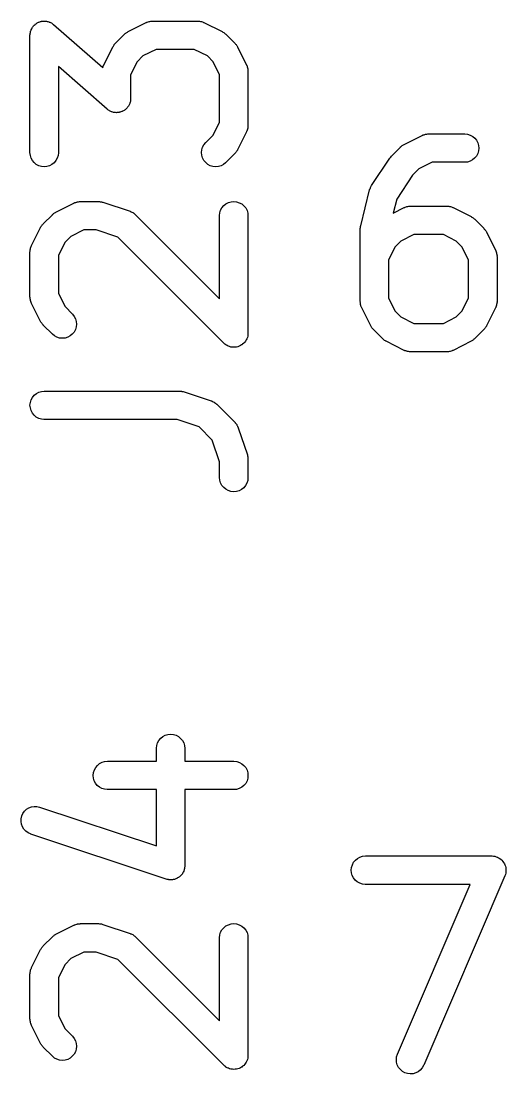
# Model space of a CAD drawing. Extents: x 47 to 146.1, y -90.2 to -39.3.
# Drawn here: x 105.8 to 108.36, y -72.92 to -67.36 of the extents above; entities that cross this region are included whole.
import ezdxf

# ---------------------------------------------------------------- set-up
doc = ezdxf.new("R2010")
doc.units = 0
doc.header["$MEASUREMENT"] = 0
doc.layers.add('BLACK', color=7, linetype='CONTINUOUS')

msp = doc.modelspace()

# ---------------------------------------------------------------- linework, layer by layer
at = {"layer": 'BLACK', "linetype": 'CONTINUOUS'}
for p, q in [((105.866, -67.3874), (105.868, -67.3856)), ((105.868, -67.3856), (105.87, -67.3836)), ((105.87, -67.3836), (105.874, -67.3806)), ((105.874, -67.3806), (105.877, -67.3774)), ((105.877, -67.3774), (105.879, -67.376)), ((105.879, -67.376), (105.881, -67.3744)), ((105.881, -67.3744), (105.885, -67.3722)), ((105.885, -67.3722), (105.889, -67.3697)), ((105.889, -67.3697), (105.892, -67.3688)), ((105.892, -67.3688), (105.894, -67.3676)), ((105.894, -67.3676), (105.899, -67.3663)), ((105.899, -67.3663), (105.903, -67.3646)), ((105.903, -67.3646), (105.906, -67.3642)), ((105.906, -67.3642), (105.908, -67.3635)), ((105.908, -67.3635), (105.913, -67.363)), ((105.913, -67.363), (105.918, -67.3623)), ((105.918, -67.3623), (105.92, -67.3624)), ((105.92, -67.3624), (105.923, -67.3621)), ((105.923, -67.3621), (105.928, -67.3626)), ((105.928, -67.3626), (105.932, -67.3628)), ((105.932, -67.3628), (105.935, -67.3634)), ((105.935, -67.3634), (105.937, -67.3637)), ((105.937, -67.3637), (105.942, -67.3651)), ((105.942, -67.3651), (105.947, -67.3661)), ((105.947, -67.3661), (105.949, -67.3672)), ((105.949, -67.3672), (105.951, -67.368)), ((105.951, -67.368), (105.956, -67.3702)), ((105.956, -67.3702), (105.96, -67.3722)), ((105.96, -67.3722), (105.962, -67.3737)), ((105.962, -67.3737), (105.964, -67.375)), ((105.964, -67.375), (105.968, -67.378)), ((105.968, -67.378), (105.972, -67.3807)), ((105.972, -67.3807), (106.231, -67.6076)), ((106.365, -67.4177), (106.46, -67.3701)), ((106.46, -67.3701), (106.461, -67.3696)), ((106.461, -67.3696), (106.463, -67.3688)), ((106.463, -67.3688), (106.465, -67.3678)), ((106.465, -67.3678), (106.47, -67.3663)), ((106.47, -67.3663), (106.475, -67.3646)), ((106.475, -67.3646), (106.477, -67.3642)), ((106.477, -67.3642), (106.479, -67.3636)), ((106.479, -67.3636), (106.484, -67.3631)), ((106.484, -67.3631), (106.489, -67.3623)), ((106.489, -67.3623), (106.492, -67.3624)), ((106.492, -67.3624), (106.494, -67.3621)), ((106.494, -67.3621), (106.732, -67.3621)), ((106.732, -67.3621), (106.733, -67.3621)), ((106.733, -67.3621), (106.735, -67.3624)), ((106.735, -67.3624), (106.737, -67.3623)), ((106.737, -67.3623), (106.742, -67.3632)), ((106.742, -67.3632), (106.747, -67.3638)), ((106.747, -67.3638), (106.75, -67.3644)), ((106.75, -67.3644), (106.752, -67.3648)), ((106.752, -67.3648), (106.757, -67.3667)), ((106.757, -67.3667), (106.761, -67.3682)), ((106.761, -67.3682), (106.763, -67.3693)), ((106.763, -67.3693), (106.765, -67.3701)), ((106.765, -67.3701), (106.861, -67.4177)), ((105.847, -67.4361), (105.848, -67.4314)), ((105.847, -67.4371), (105.847, -67.4361)), ((105.847, -68.0562), (105.847, -67.4371)), ((105.848, -67.4267), (105.849, -67.4242)), ((105.848, -67.4314), (105.848, -67.4267)), ((105.849, -67.4215), (105.85, -67.4171)), ((105.849, -67.4242), (105.849, -67.4215)), ((105.85, -67.4171), (105.852, -67.4125)), ((105.852, -67.4125), (105.853, -67.4101)), ((105.853, -67.4076), (105.856, -67.4035)), ((105.853, -67.4101), (105.853, -67.4076)), ((105.856, -67.4035), (105.858, -67.3992)), ((105.858, -67.3992), (105.859, -67.3971)), ((105.859, -67.3971), (105.86, -67.3948)), ((105.86, -67.3948), (105.864, -67.3912)), ((105.864, -67.3912), (105.866, -67.3874)), ((106.298, -67.4793), (106.346, -67.4317)), ((106.346, -67.431), (106.35, -67.4284)), ((106.346, -67.4317), (106.346, -67.431)), ((106.35, -67.4284), (106.353, -67.4255)), ((106.353, -67.4255), (106.355, -67.4238)), ((106.355, -67.4238), (106.358, -67.4219)), ((106.358, -67.4219), (106.361, -67.4199)), ((106.361, -67.4199), (106.365, -67.4177)), ((106.861, -67.4177), (106.862, -67.4182)), ((106.862, -67.4182), (106.865, -67.4204)), ((106.865, -67.4204), (106.869, -67.4224)), ((106.869, -67.4224), (106.871, -67.4244)), ((106.871, -67.4244), (106.874, -67.4261)), ((106.874, -67.4261), (106.877, -67.4291)), ((106.877, -67.4291), (106.88, -67.4317)), ((106.88, -67.4317), (106.928, -67.4793)), ((106.284, -67.4979), (106.287, -67.4944)), ((106.287, -67.4944), (106.289, -67.4907)), ((106.289, -67.4907), (106.291, -67.4882)), ((106.291, -67.4882), (106.292, -67.4856)), ((106.292, -67.4856), (106.295, -67.4826)), ((106.295, -67.4826), (106.298, -67.4793)), ((106.928, -67.4793), (106.929, -67.4801)), ((106.929, -67.4801), (106.931, -67.4834)), ((106.931, -67.4834), (106.934, -67.4864)), ((106.934, -67.4864), (106.936, -67.4891)), ((106.936, -67.4891), (106.938, -67.4915)), ((106.938, -67.4915), (106.94, -67.4953)), ((106.94, -67.4953), (106.942, -67.4988)), ((106.236, -67.5941), (106.284, -67.4988)), ((106.284, -67.4988), (106.284, -67.4979)), ((106.443, -67.5464), (106.413, -67.5768)), ((106.512, -67.5121), (106.443, -67.5464)), ((106.714, -67.5121), (106.512, -67.5121)), ((106.783, -67.5464), (106.714, -67.5121)), ((106.813, -67.5768), (106.783, -67.5464)), ((106.942, -67.4988), (106.989, -67.5941)), ((106.254, -67.8269), (105.997, -67.6024)), ((105.997, -67.6024), (105.997, -68.0562)), ((106.231, -67.6076), (106.233, -67.603)), ((106.233, -67.603), (106.234, -67.5981)), ((106.234, -67.5981), (106.235, -67.5961)), ((106.235, -67.5961), (106.236, -67.5941)), ((106.413, -67.5768), (106.378, -67.6453)), ((106.847, -67.6453), (106.813, -67.5768)), ((106.989, -67.5941), (106.99, -67.595)), ((106.99, -67.595), (106.991, -67.5971)), ((106.991, -67.5971), (106.992, -67.599)), ((106.992, -67.599), (106.993, -67.604)), ((106.993, -67.604), (106.995, -67.6088)), ((106.378, -67.6453), (106.378, -67.7705)), ((106.847, -67.8956), (106.847, -67.6453)), ((106.995, -67.6088), (106.995, -67.6109)), ((106.995, -67.6109), (106.996, -67.6131)), ((106.996, -67.6131), (106.996, -67.6182)), ((106.996, -67.6182), (106.997, -67.6232)), ((106.997, -67.6232), (106.997, -67.6254)), ((106.997, -67.6254), (106.997, -67.6276)), ((106.997, -67.6276), (106.997, -67.9133)), ((106.378, -67.7705), (106.378, -67.7715)), ((106.378, -67.7715), (106.378, -67.7762)), ((106.258, -67.8297), (106.254, -67.8269)), ((106.261, -67.8327), (106.258, -67.8297)), ((106.349, -67.8302), (106.346, -67.8316)), ((106.352, -67.827), (106.349, -67.8302)), ((106.356, -67.8241), (106.352, -67.827)), ((106.358, -67.822), (106.356, -67.8241)), ((106.359, -67.8203), (106.358, -67.822)), ((106.362, -67.8165), (106.359, -67.8203)), ((106.365, -67.8128), (106.362, -67.8165)), ((106.366, -67.8105), (106.365, -67.8128)), ((106.368, -67.8084), (106.366, -67.8105)), ((106.37, -67.8041), (106.368, -67.8084)), ((106.372, -67.8), (106.37, -67.8041)), ((106.373, -67.7975), (106.372, -67.8)), ((106.374, -67.7951), (106.373, -67.7975)), ((106.375, -67.7906), (106.374, -67.7951)), ((106.377, -67.7861), (106.375, -67.7906)), ((106.378, -67.7809), (106.377, -67.7835)), ((106.377, -67.7835), (106.377, -67.7861)), ((106.378, -67.7762), (106.378, -67.7809)), ((106.264, -67.8339), (106.261, -67.8327)), ((106.266, -67.8354), (106.264, -67.8339)), ((106.27, -67.8374), (106.266, -67.8354)), ((106.274, -67.8396), (106.27, -67.8374)), ((106.277, -67.8404), (106.274, -67.8396)), ((106.279, -67.8415), (106.277, -67.8404)), ((106.284, -67.8426), (106.279, -67.8415)), ((106.288, -67.8439), (106.284, -67.8426)), ((106.291, -67.8442), (106.288, -67.8439)), ((106.293, -67.8448), (106.291, -67.8442)), ((106.298, -67.845), (106.293, -67.8448)), ((106.303, -67.8455), (106.298, -67.845)), ((106.305, -67.8452), (106.303, -67.8455)), ((106.308, -67.8453), (106.305, -67.8452)), ((106.313, -67.8446), (106.308, -67.8453)), ((106.317, -67.8441), (106.313, -67.8446)), ((106.32, -67.8434), (106.317, -67.8441)), ((106.323, -67.843), (106.32, -67.8434)), ((106.327, -67.8413), (106.323, -67.843)), ((106.331, -67.84), (106.327, -67.8413)), ((106.334, -67.8388), (106.331, -67.84)), ((106.336, -67.8379), (106.334, -67.8388)), ((106.34, -67.8354), (106.336, -67.8379)), ((106.344, -67.8332), (106.34, -67.8354)), ((106.346, -67.8316), (106.344, -67.8332)), ((106.813, -67.9641), (106.847, -67.8956)), ((106.993, -67.938), (106.991, -67.9429)), ((106.995, -67.9332), (106.993, -67.938)), ((106.996, -67.9289), (106.995, -67.931)), ((106.995, -67.931), (106.995, -67.9332)), ((106.997, -67.9188), (106.996, -67.9238)), ((106.996, -67.9238), (106.996, -67.9289)), ((106.997, -67.9133), (106.997, -67.9144)), ((106.997, -67.9144), (106.997, -67.9166)), ((106.997, -67.9166), (106.997, -67.9188)), ((106.774, -68.0032), (106.813, -67.9641)), ((106.989, -67.9469), (106.942, -68.0421)), ((106.99, -67.9448), (106.989, -67.9469)), ((106.991, -67.9429), (106.99, -67.9448)), ((107.821, -68.0129), (107.916, -67.9653)), ((107.916, -67.9653), (107.917, -67.9648)), ((107.917, -67.9648), (107.919, -67.9641)), ((107.919, -67.9641), (107.921, -67.963)), ((107.921, -67.963), (107.926, -67.9616)), ((107.926, -67.9616), (107.931, -67.9598)), ((107.931, -67.9598), (107.933, -67.9594)), ((107.933, -67.9594), (107.935, -67.9588)), ((107.935, -67.9588), (107.941, -67.9583)), ((107.941, -67.9583), (107.946, -67.9575)), ((107.946, -67.9575), (107.948, -67.9576)), ((107.948, -67.9576), (107.95, -67.9574)), ((107.95, -67.9574), (108.14, -67.9574)), ((108.14, -67.9574), (108.142, -67.9574)), ((108.142, -67.9574), (108.156, -67.959)), ((108.156, -67.959), (108.17, -67.9634)), ((108.17, -67.9634), (108.183, -67.9705)), ((108.183, -67.9705), (108.194, -67.9799)), ((108.194, -67.9799), (108.203, -67.9913)), ((108.203, -67.9913), (108.21, -68.0043)), ((106.752, -68.0559), (106.754, -68.0414)), ((106.754, -68.0414), (106.758, -68.0274)), ((106.758, -68.0274), (106.765, -68.0145)), ((106.765, -68.0145), (106.774, -68.0032)), ((106.937, -68.0503), (106.935, -68.0527)), ((106.939, -68.0466), (106.937, -68.0503)), ((106.941, -68.043), (106.939, -68.0466)), ((106.942, -68.0421), (106.941, -68.043)), ((107.754, -68.0746), (107.802, -68.027)), ((107.802, -68.0262), (107.806, -68.0236)), ((107.802, -68.027), (107.802, -68.0262)), ((107.806, -68.0236), (107.809, -68.0207)), ((107.809, -68.0207), (107.811, -68.019)), ((107.811, -68.019), (107.814, -68.0171)), ((107.814, -68.0171), (107.818, -68.0152)), ((107.818, -68.0152), (107.821, -68.0129)), ((108.21, -68.0043), (108.214, -68.0183)), ((108.214, -68.0475), (108.21, -68.0614)), ((108.214, -68.0183), (108.215, -68.0329)), ((108.215, -68.0329), (108.214, -68.0475)), ((105.849, -68.0708), (105.847, -68.0562)), ((105.853, -68.0848), (105.849, -68.0708)), ((105.86, -68.0977), (105.853, -68.0848)), ((105.869, -68.109), (105.86, -68.0977)), ((105.984, -68.0986), (105.975, -68.1098)), ((105.991, -68.0857), (105.984, -68.0986)), ((105.996, -68.0718), (105.991, -68.0857)), ((105.997, -68.0572), (105.996, -68.0718)), ((105.997, -68.0562), (105.997, -68.0572)), ((106.754, -68.0705), (106.752, -68.0559)), ((106.758, -68.0845), (106.754, -68.0705)), ((106.765, -68.0975), (106.758, -68.0845)), ((106.774, -68.1089), (106.765, -68.0975)), ((106.928, -68.0616), (106.88, -68.1092)), ((106.93, -68.0583), (106.928, -68.0616)), ((106.933, -68.0553), (106.93, -68.0583)), ((106.935, -68.0527), (106.933, -68.0553)), ((107.649, -68.2289), (107.745, -68.086)), ((107.745, -68.0851), (107.75, -68.0799)), ((107.745, -68.0859), (107.745, -68.0851)), ((107.745, -68.086), (107.745, -68.0859)), ((107.745, -68.0859), (107.745, -68.0859)), ((107.745, -68.0859), (107.745, -68.0859)), ((107.75, -68.0799), (107.754, -68.0746)), ((107.968, -68.1074), (107.899, -68.1416)), ((108.14, -68.1074), (107.968, -68.1074)), ((108.155, -68.106), (108.14, -68.1074)), ((108.169, -68.1017), (108.155, -68.106)), ((108.182, -68.0948), (108.169, -68.1017)), ((108.193, -68.0856), (108.182, -68.0948)), ((108.203, -68.0743), (108.193, -68.0856)), ((108.21, -68.0614), (108.203, -68.0743)), ((105.88, -68.1184), (105.869, -68.109)), ((105.893, -68.1253), (105.88, -68.1184)), ((105.907, -68.1297), (105.893, -68.1253)), ((105.922, -68.1312), (105.907, -68.1297)), ((105.936, -68.1299), (105.922, -68.1312)), ((105.95, -68.1257), (105.936, -68.1299)), ((105.963, -68.1189), (105.95, -68.1257)), ((105.975, -68.1098), (105.963, -68.1189)), ((106.785, -68.1182), (106.774, -68.1089)), ((106.798, -68.1252), (106.785, -68.1182)), ((106.812, -68.1296), (106.798, -68.1252)), ((106.826, -68.1312), (106.812, -68.1296)), ((106.841, -68.1299), (106.826, -68.1312)), ((106.855, -68.1258), (106.841, -68.1299)), ((106.868, -68.1191), (106.855, -68.1258)), ((106.879, -68.11), (106.868, -68.1191)), ((106.88, -68.1092), (106.879, -68.11)), ((107.899, -68.1416), (107.865, -68.1754)), ((107.865, -68.1754), (107.782, -68.3013)), ((107.592, -68.4428), (107.639, -68.2523)), ((107.639, -68.2513), (107.641, -68.2466)), ((107.639, -68.2523), (107.639, -68.2513)), ((107.641, -68.2466), (107.643, -68.2418)), ((107.643, -68.2418), (107.644, -68.2397)), ((107.644, -68.2397), (107.645, -68.2376)), ((107.645, -68.2376), (107.647, -68.2333)), ((107.647, -68.2333), (107.649, -68.2289)), ((105.984, -68.3701), (106.079, -68.3224)), ((106.079, -68.3224), (106.08, -68.322)), ((106.08, -68.322), (106.082, -68.3212)), ((106.082, -68.3212), (106.084, -68.3202)), ((106.084, -68.3202), (106.089, -68.3187)), ((106.089, -68.3187), (106.094, -68.3169)), ((106.094, -68.3169), (106.096, -68.3166)), ((106.096, -68.3166), (106.098, -68.316)), ((106.098, -68.316), (106.103, -68.3154)), ((106.103, -68.3154), (106.108, -68.3147)), ((106.108, -68.3147), (106.111, -68.3147)), ((106.111, -68.3147), (106.113, -68.3145)), ((106.113, -68.3145), (106.208, -68.3145)), ((106.208, -68.3145), (106.209, -68.3145)), ((106.209, -68.3145), (106.213, -68.315)), ((106.213, -68.315), (106.218, -68.3151)), ((106.218, -68.3151), (106.221, -68.3158)), ((106.221, -68.3158), (106.224, -68.3162)), ((106.224, -68.3162), (106.228, -68.3174)), ((106.228, -68.3174), (106.232, -68.3184)), ((106.232, -68.3184), (106.375, -68.366)), ((106.87, -68.3359), (106.881, -68.3268)), ((106.881, -68.3268), (106.894, -68.32)), ((106.894, -68.32), (106.908, -68.3159)), ((106.908, -68.3159), (106.923, -68.3145)), ((106.923, -68.3145), (106.937, -68.3161)), ((106.937, -68.3161), (106.951, -68.3204)), ((106.951, -68.3204), (106.964, -68.3273)), ((106.964, -68.3273), (106.976, -68.3367)), ((107.782, -68.3013), (107.763, -68.3754)), ((105.917, -68.4317), (105.965, -68.3841)), ((105.965, -68.3834), (105.969, -68.3807)), ((105.965, -68.3841), (105.965, -68.3834)), ((105.969, -68.3807), (105.972, -68.3779)), ((105.972, -68.3779), (105.974, -68.3762)), ((105.974, -68.3762), (105.977, -68.3742)), ((105.977, -68.3742), (105.981, -68.3723)), ((105.981, -68.3723), (105.984, -68.3701)), ((106.375, -68.366), (106.376, -68.3663)), ((106.376, -68.3663), (106.378, -68.3673)), ((106.378, -68.3673), (106.38, -68.3679)), ((106.38, -68.3679), (106.384, -68.3703)), ((106.384, -68.3703), (106.389, -68.3725)), ((106.389, -68.3725), (106.391, -68.3738)), ((106.391, -68.3738), (106.393, -68.3748)), ((106.393, -68.3748), (106.397, -68.3781)), ((106.397, -68.3781), (106.401, -68.3811)), ((106.401, -68.3811), (106.402, -68.3827)), ((106.402, -68.3827), (106.404, -68.3841)), ((106.404, -68.3841), (106.847, -68.8275)), ((106.847, -68.3885), (106.849, -68.3739)), ((106.849, -68.3739), (106.853, -68.36)), ((106.853, -68.36), (106.86, -68.3471)), ((106.86, -68.3471), (106.87, -68.3359)), ((106.976, -68.3367), (106.985, -68.348)), ((106.985, -68.348), (106.992, -68.3609)), ((106.992, -68.3609), (106.996, -68.375)), ((106.996, -68.375), (106.997, -68.3895)), ((107.763, -68.3754), (107.821, -68.3463)), ((107.821, -68.3463), (107.822, -68.3458)), ((107.822, -68.3458), (107.824, -68.345)), ((107.824, -68.345), (107.826, -68.344)), ((107.826, -68.344), (107.831, -68.3425)), ((107.831, -68.3425), (107.836, -68.3407)), ((107.836, -68.3407), (107.838, -68.3404)), ((107.838, -68.3404), (107.84, -68.3398)), ((107.84, -68.3398), (107.845, -68.3393)), ((107.845, -68.3393), (107.85, -68.3385)), ((107.85, -68.3385), (107.853, -68.3385)), ((107.853, -68.3385), (107.855, -68.3383)), ((107.855, -68.3383), (108.045, -68.3383)), ((108.045, -68.3383), (108.046, -68.3383)), ((108.046, -68.3383), (108.048, -68.3386)), ((108.048, -68.3386), (108.051, -68.3385)), ((108.051, -68.3385), (108.056, -68.3394)), ((108.056, -68.3394), (108.061, -68.34)), ((108.061, -68.34), (108.063, -68.3406)), ((108.063, -68.3406), (108.065, -68.341)), ((108.065, -68.341), (108.07, -68.3428)), ((108.07, -68.3428), (108.075, -68.3444)), ((108.075, -68.3444), (108.077, -68.3455)), ((108.077, -68.3455), (108.079, -68.3463)), ((108.079, -68.3463), (108.174, -68.3939)), ((105.908, -68.443), (105.91, -68.4406)), ((105.91, -68.4406), (105.911, -68.438)), ((105.911, -68.438), (105.914, -68.435)), ((105.914, -68.435), (105.917, -68.4317)), ((106.847, -68.3895), (106.847, -68.3885)), ((106.847, -68.8275), (106.847, -68.3895)), ((106.997, -68.3895), (106.997, -69.0086)), ((108.174, -68.3939), (108.175, -68.3943)), ((108.175, -68.3943), (108.178, -68.3966)), ((108.178, -68.3966), (108.182, -68.3986)), ((108.182, -68.3986), (108.185, -68.4006)), ((108.185, -68.4006), (108.187, -68.4023)), ((108.187, -68.4023), (108.19, -68.4052)), ((108.19, -68.4052), (108.194, -68.4079)), ((108.194, -68.4079), (108.241, -68.4555)), ((105.855, -68.5465), (105.903, -68.4512)), ((105.903, -68.4503), (105.906, -68.4468)), ((105.903, -68.4512), (105.903, -68.4503)), ((105.906, -68.4468), (105.908, -68.443)), ((106.131, -68.4645), (106.062, -68.4988)), ((106.196, -68.4645), (106.131, -68.4645)), ((106.31, -68.5027), (106.196, -68.4645)), ((107.589, -68.4572), (107.59, -68.4513)), ((107.589, -68.4586), (107.589, -68.4572)), ((107.589, -68.4599), (107.589, -68.4586)), ((107.589, -68.461), (107.589, -68.4599)), ((107.589, -68.8419), (107.589, -68.461)), ((107.59, -68.4513), (107.591, -68.4454)), ((107.591, -68.4441), (107.592, -68.4428)), ((107.591, -68.4454), (107.591, -68.4441)), ((107.872, -68.4883), (107.804, -68.5226)), ((108.028, -68.4883), (107.872, -68.4883)), ((108.096, -68.5226), (108.028, -68.4883)), ((108.241, -68.4555), (108.242, -68.4563)), ((108.242, -68.4563), (108.244, -68.4596)), ((108.244, -68.4596), (108.247, -68.4626)), ((108.247, -68.4626), (108.249, -68.4653)), ((108.249, -68.4653), (108.251, -68.4677)), ((108.251, -68.4677), (108.253, -68.4715)), ((108.253, -68.4715), (108.255, -68.475)), ((108.255, -68.475), (108.303, -68.5703)), ((105.852, -68.5553), (105.853, -68.5505)), ((105.853, -68.5505), (105.855, -68.5485)), ((105.855, -68.5485), (105.855, -68.5465)), ((106.032, -68.5292), (105.997, -68.5977)), ((106.062, -68.4988), (106.032, -68.5292)), ((106.869, -69.0616), (106.31, -68.5027)), ((107.804, -68.5226), (107.774, -68.553)), ((108.126, -68.553), (108.096, -68.5226)), ((105.847, -68.579), (105.848, -68.5768)), ((105.847, -68.58), (105.847, -68.579)), ((105.847, -68.8181), (105.847, -68.58)), ((105.848, -68.5695), (105.849, -68.5644)), ((105.848, -68.5746), (105.848, -68.5695)), ((105.848, -68.5768), (105.848, -68.5746)), ((105.849, -68.5644), (105.85, -68.5623)), ((105.85, -68.5601), (105.852, -68.5553)), ((105.85, -68.5623), (105.85, -68.5601)), ((105.997, -68.5977), (105.997, -68.8004)), ((107.774, -68.553), (107.739, -68.6215)), ((108.161, -68.6215), (108.126, -68.553)), ((108.303, -68.5703), (108.303, -68.5712)), ((108.303, -68.5712), (108.304, -68.5733)), ((108.304, -68.5733), (108.305, -68.5752)), ((108.305, -68.5752), (108.307, -68.5801)), ((108.307, -68.5801), (108.308, -68.5849)), ((108.308, -68.5849), (108.309, -68.5871)), ((108.309, -68.5871), (108.309, -68.5892)), ((108.309, -68.5892), (108.31, -68.5943)), ((108.31, -68.5943), (108.311, -68.5994)), ((108.311, -68.5994), (108.31, -68.6016)), ((108.31, -68.6016), (108.311, -68.6038)), ((108.311, -68.6038), (108.311, -68.8419)), ((107.739, -68.6215), (107.739, -68.8242)), ((108.161, -68.8242), (108.161, -68.6215)), ((105.848, -68.8203), (105.847, -68.8181)), ((105.848, -68.8225), (105.848, -68.8203)), ((105.848, -68.8276), (105.848, -68.8225)), ((105.849, -68.8327), (105.848, -68.8276)), ((105.997, -68.8004), (106.032, -68.8689)), ((107.739, -68.8242), (107.774, -68.8927)), ((108.126, -68.8927), (108.161, -68.8242)), ((105.849, -68.8348), (105.849, -68.8327)), ((105.85, -68.837), (105.849, -68.8348)), ((105.852, -68.8418), (105.85, -68.837)), ((105.853, -68.8467), (105.852, -68.8418)), ((105.854, -68.8486), (105.853, -68.8467)), ((105.855, -68.8507), (105.854, -68.8486)), ((105.855, -68.8516), (105.855, -68.8507)), ((105.903, -68.9469), (105.855, -68.8516)), ((106.032, -68.8689), (106.071, -68.9079)), ((107.59, -68.8441), (107.589, -68.8419)), ((107.589, -68.8463), (107.59, -68.8441)), ((107.59, -68.8514), (107.589, -68.8463)), ((107.591, -68.8565), (107.59, -68.8514)), ((107.591, -68.8586), (107.591, -68.8565)), ((107.592, -68.8608), (107.591, -68.8586)), ((107.593, -68.8656), (107.592, -68.8608)), ((107.595, -68.8705), (107.593, -68.8656)), ((107.596, -68.8724), (107.595, -68.8705)), ((107.597, -68.8745), (107.596, -68.8724)), ((107.597, -68.8754), (107.597, -68.8745)), ((107.645, -68.9707), (107.597, -68.8754)), ((108.303, -68.8754), (108.255, -68.9707)), ((108.304, -68.8734), (108.303, -68.8754)), ((108.305, -68.8714), (108.304, -68.8734)), ((108.306, -68.8666), (108.305, -68.8714)), ((108.308, -68.8618), (108.306, -68.8666)), ((108.309, -68.8575), (108.308, -68.8596)), ((108.308, -68.8596), (108.308, -68.8618)), ((108.31, -68.8524), (108.309, -68.8575)), ((108.311, -68.843), (108.31, -68.8451)), ((108.31, -68.8451), (108.311, -68.8474)), ((108.311, -68.8474), (108.31, -68.8524)), ((108.311, -68.8419), (108.311, -68.843)), ((106.071, -68.9079), (106.071, -68.9087)), ((106.071, -68.9087), (106.081, -68.9201)), ((106.081, -68.9201), (106.087, -68.9331)), ((106.087, -68.9331), (106.091, -68.9472)), ((107.774, -68.8927), (107.804, -68.9231)), ((107.804, -68.9231), (107.872, -68.9574)), ((108.028, -68.9574), (108.096, -68.9231)), ((108.096, -68.9231), (108.126, -68.8927)), ((105.905, -68.9504), (105.903, -68.9469)), ((105.907, -68.9542), (105.905, -68.9504)), ((105.909, -68.9566), (105.907, -68.9542)), ((105.911, -68.9593), (105.909, -68.9566)), ((105.914, -68.9623), (105.911, -68.9593)), ((105.916, -68.9656), (105.914, -68.9623)), ((105.917, -68.9664), (105.916, -68.9656)), ((105.965, -69.014), (105.917, -68.9664)), ((106.087, -68.9903), (106.08, -69.0031)), ((106.091, -68.9763), (106.087, -68.9903)), ((106.091, -68.9472), (106.093, -68.9617)), ((106.093, -68.9617), (106.091, -68.9763)), ((107.647, -68.9743), (107.645, -68.9707)), ((107.649, -68.978), (107.647, -68.9743)), ((107.651, -68.9804), (107.649, -68.978)), ((107.653, -68.9831), (107.651, -68.9804)), ((107.656, -68.9861), (107.653, -68.9831)), ((107.658, -68.9894), (107.656, -68.9861)), ((107.659, -68.9902), (107.658, -68.9894)), ((107.706, -69.0378), (107.659, -68.9902)), ((107.872, -68.9574), (108.028, -68.9574)), ((108.241, -68.9902), (108.194, -69.0378)), ((108.244, -68.9869), (108.241, -68.9902)), ((108.247, -68.9839), (108.244, -68.9869)), ((108.248, -68.9813), (108.247, -68.9839)), ((108.25, -68.9789), (108.248, -68.9813)), ((108.252, -68.9752), (108.25, -68.9789)), ((108.255, -68.9716), (108.252, -68.9752)), ((108.255, -68.9707), (108.255, -68.9716)), ((105.976, -69.0233), (105.965, -69.014)), ((105.989, -69.0302), (105.976, -69.0233)), ((106.003, -69.0345), (105.989, -69.0302)), ((106.017, -69.036), (106.003, -69.0345)), ((106.032, -69.0346), (106.017, -69.036)), ((106.046, -69.0304), (106.032, -69.0346)), ((106.059, -69.0236), (106.046, -69.0304)), ((106.07, -69.0144), (106.059, -69.0236)), ((106.08, -69.0031), (106.07, -69.0144)), ((106.984, -69.0509), (106.98, -69.0565)), ((106.988, -69.0444), (106.984, -69.0507)), ((106.984, -69.0507), (106.984, -69.0508)), ((106.984, -69.0508), (106.984, -69.0509)), ((106.991, -69.0381), (106.988, -69.0444)), ((106.994, -69.031), (106.991, -69.0379)), ((106.991, -69.0379), (106.991, -69.038)), ((106.991, -69.038), (106.991, -69.0381)), ((106.996, -69.0242), (106.994, -69.031)), ((106.997, -69.0168), (106.996, -69.0239)), ((106.996, -69.0239), (106.996, -69.024)), ((106.996, -69.024), (106.996, -69.0242)), ((106.997, -69.0086), (106.997, -69.0093)), ((106.997, -69.0093), (106.997, -69.0094)), ((106.997, -69.0094), (106.997, -69.0094)), ((106.997, -69.0094), (106.997, -69.0096)), ((106.997, -69.0096), (106.997, -69.0168)), ((107.71, -69.0405), (107.706, -69.0378)), ((107.713, -69.0434), (107.71, -69.0405)), ((107.715, -69.0451), (107.713, -69.0434)), ((107.718, -69.0471), (107.715, -69.0451)), ((107.722, -69.0491), (107.718, -69.0471)), ((107.725, -69.0514), (107.722, -69.0491)), ((107.726, -69.0518), (107.725, -69.0514)), ((107.821, -69.0995), (107.726, -69.0518)), ((108.174, -69.0518), (108.079, -69.0995)), ((108.178, -69.0496), (108.174, -69.0518)), ((108.181, -69.0477), (108.178, -69.0496)), ((108.184, -69.0457), (108.181, -69.0477)), ((108.186, -69.0441), (108.184, -69.0457)), ((108.189, -69.0412), (108.186, -69.0441)), ((108.193, -69.0385), (108.189, -69.0412)), ((108.194, -69.0378), (108.193, -69.0385)), ((106.875, -69.0661), (106.869, -69.0616)), ((106.88, -69.0707), (106.875, -69.0661)), ((106.881, -69.0708), (106.88, -69.0707)), ((106.881, -69.0709), (106.881, -69.0708)), ((106.887, -69.0743), (106.881, -69.0709)), ((106.893, -69.0777), (106.887, -69.0743)), ((106.894, -69.0778), (106.893, -69.0777)), ((106.893, -69.0777), (106.893, -69.0777)), ((106.9, -69.0799), (106.894, -69.0778)), ((106.907, -69.082), (106.9, -69.0799)), ((106.907, -69.0821), (106.907, -69.082)), ((106.908, -69.0821), (106.907, -69.0821)), ((106.915, -69.0828), (106.908, -69.0821)), ((106.922, -69.0836), (106.915, -69.0828)), ((106.929, -69.0829), (106.922, -69.0836)), ((106.922, -69.0836), (106.922, -69.0836)), ((106.922, -69.0836), (106.922, -69.0836)), ((106.936, -69.0822), (106.929, -69.0829)), ((106.937, -69.0822), (106.936, -69.0822)), ((106.944, -69.0801), (106.937, -69.0822)), ((106.937, -69.0822), (106.937, -69.0822)), ((106.95, -69.0781), (106.944, -69.0801)), ((106.951, -69.0781), (106.95, -69.0781)), ((106.957, -69.0745), (106.951, -69.078)), ((106.951, -69.078), (106.951, -69.0781)), ((106.963, -69.0713), (106.957, -69.0745)), ((106.964, -69.0712), (106.963, -69.0713)), ((106.969, -69.0666), (106.964, -69.0712)), ((106.964, -69.0712), (106.964, -69.0712)), ((106.975, -69.0622), (106.969, -69.0666)), ((106.98, -69.0565), (106.975, -69.062)), ((106.975, -69.062), (106.975, -69.0621)), ((106.975, -69.0621), (106.975, -69.0622)), ((107.823, -69.1003), (107.821, -69.0995)), ((107.825, -69.1013), (107.823, -69.1003)), ((107.83, -69.1029), (107.825, -69.1013)), ((107.835, -69.1047), (107.83, -69.1029)), ((107.837, -69.1051), (107.835, -69.1047)), ((107.839, -69.1057), (107.837, -69.1051)), ((107.844, -69.1063), (107.839, -69.1057)), ((107.849, -69.1072), (107.844, -69.1063)), ((107.852, -69.1071), (107.849, -69.1072)), ((107.854, -69.1074), (107.852, -69.1071)), ((107.855, -69.1074), (107.854, -69.1074)), ((108.045, -69.1074), (107.855, -69.1074)), ((108.047, -69.1072), (108.045, -69.1074)), ((108.05, -69.1073), (108.047, -69.1072)), ((108.055, -69.1065), (108.05, -69.1073)), ((108.06, -69.106), (108.055, -69.1065)), ((108.062, -69.1053), (108.06, -69.106)), ((108.064, -69.105), (108.062, -69.1053)), ((108.069, -69.1032), (108.064, -69.105)), ((108.074, -69.1017), (108.069, -69.1032)), ((108.076, -69.1007), (108.074, -69.1017)), ((108.078, -69.0999), (108.076, -69.1007)), ((108.079, -69.0995), (108.078, -69.0999)), ((105.87, -69.3363), (105.881, -69.3271)), ((105.881, -69.3271), (105.894, -69.3202)), ((105.894, -69.3202), (105.908, -69.316)), ((105.908, -69.316), (105.922, -69.3145)), ((105.922, -69.3145), (106.637, -69.3145)), ((106.637, -69.3145), (106.638, -69.3145)), ((106.638, -69.3145), (106.642, -69.315)), ((106.642, -69.315), (106.646, -69.3151)), ((106.646, -69.3151), (106.649, -69.3158)), ((106.649, -69.3158), (106.652, -69.3162)), ((106.652, -69.3162), (106.656, -69.3174)), ((106.656, -69.3174), (106.66, -69.3184)), ((106.66, -69.3184), (106.803, -69.366)), ((105.847, -69.389), (105.849, -69.3744)), ((105.849, -69.3744), (105.853, -69.3605)), ((105.853, -69.3605), (105.86, -69.3476)), ((105.86, -69.3476), (105.87, -69.3363)), ((106.803, -69.366), (106.804, -69.3663)), ((106.804, -69.3663), (106.806, -69.3673)), ((106.806, -69.3673), (106.808, -69.3679)), ((106.808, -69.3679), (106.813, -69.3703)), ((106.813, -69.3703), (106.818, -69.3725)), ((106.818, -69.3725), (106.819, -69.3738)), ((106.819, -69.3738), (106.821, -69.3748)), ((106.821, -69.3748), (106.825, -69.3781)), ((106.825, -69.3781), (106.829, -69.3811)), ((106.829, -69.3811), (106.831, -69.3827)), ((106.831, -69.3827), (106.833, -69.3841)), ((106.833, -69.3841), (106.928, -69.4793)), ((105.849, -69.4036), (105.847, -69.389)), ((105.853, -69.4176), (105.849, -69.4036)), ((105.86, -69.4306), (105.853, -69.4176)), ((105.869, -69.442), (105.86, -69.4306)), ((105.88, -69.4514), (105.869, -69.442)), ((105.893, -69.4585), (105.88, -69.4514)), ((105.907, -69.4629), (105.893, -69.4585)), ((105.921, -69.4645), (105.907, -69.4629)), ((105.922, -69.4645), (105.921, -69.4645)), ((106.624, -69.4645), (105.922, -69.4645)), ((106.739, -69.5027), (106.624, -69.4645)), ((106.928, -69.4793), (106.929, -69.4801)), ((106.929, -69.4801), (106.93, -69.4818)), ((106.93, -69.4818), (106.932, -69.4833)), ((106.932, -69.4833), (106.934, -69.4875)), ((106.934, -69.4875), (106.938, -69.4915)), ((106.938, -69.4915), (106.939, -69.4935)), ((106.939, -69.4935), (106.94, -69.4953)), ((106.94, -69.4953), (106.942, -69.5)), ((106.809, -69.5729), (106.739, -69.5027)), ((106.942, -69.5), (106.944, -69.5045)), ((106.944, -69.5045), (106.945, -69.5067)), ((106.945, -69.5067), (106.946, -69.5087)), ((106.946, -69.5087), (106.994, -69.6515)), ((106.847, -69.6874), (106.809, -69.5729)), ((106.994, -69.6515), (106.994, -69.6525)), ((106.994, -69.6525), (106.995, -69.6566)), ((106.995, -69.6566), (106.996, -69.6607)), ((106.996, -69.6607), (106.996, -69.6638)), ((106.847, -69.7705), (106.847, -69.6874)), ((106.996, -69.6638), (106.997, -69.6668)), ((106.997, -69.6668), (106.997, -69.671)), ((106.997, -69.671), (106.997, -69.6752)), ((106.997, -69.6752), (106.997, -69.7705)), ((106.849, -69.785), (106.847, -69.7705)), ((106.997, -69.7715), (106.996, -69.7861)), ((106.997, -69.7705), (106.997, -69.7715)), ((106.853, -69.7991), (106.849, -69.785)), ((106.86, -69.812), (106.853, -69.7991)), ((106.869, -69.8233), (106.86, -69.812)), ((106.88, -69.8327), (106.869, -69.8233)), ((106.975, -69.8241), (106.963, -69.8332)), ((106.984, -69.8128), (106.975, -69.8241)), ((106.991, -69.8), (106.984, -69.8128)), ((106.996, -69.7861), (106.991, -69.8)), ((106.893, -69.8396), (106.88, -69.8327)), ((106.907, -69.8439), (106.893, -69.8396)), ((106.922, -69.8455), (106.907, -69.8439)), ((106.936, -69.8441), (106.922, -69.8455)), ((106.95, -69.84), (106.936, -69.8441)), ((106.963, -69.8332), (106.95, -69.84)), ((106.52, -71.17), (106.527, -71.1572)), ((106.527, -71.1572), (106.537, -71.1459)), ((106.537, -71.1459), (106.548, -71.1368)), ((106.548, -71.1368), (106.561, -71.13)), ((106.561, -71.13), (106.575, -71.1259)), ((106.575, -71.1259), (106.59, -71.1245)), ((106.59, -71.1245), (106.604, -71.1261)), ((106.604, -71.1261), (106.618, -71.1304)), ((106.618, -71.1304), (106.631, -71.1373)), ((106.631, -71.1373), (106.642, -71.1467)), ((106.642, -71.1467), (106.652, -71.158)), ((106.652, -71.158), (106.658, -71.1709)), ((106.514, -71.1985), (106.516, -71.1839)), ((106.514, -71.1995), (106.514, -71.1985)), ((106.514, -71.2674), (106.514, -71.1995)), ((106.516, -71.1839), (106.52, -71.17)), ((106.658, -71.1709), (106.663, -71.185)), ((106.663, -71.185), (106.664, -71.1995)), ((106.664, -71.1995), (106.664, -71.2674)), ((106.214, -71.2799), (106.227, -71.273)), ((106.227, -71.273), (106.241, -71.2688)), ((106.241, -71.2688), (106.256, -71.2674)), ((106.256, -71.2674), (106.514, -71.2674)), ((106.664, -71.2674), (106.922, -71.2674)), ((106.922, -71.2674), (106.923, -71.2674)), ((106.923, -71.2674), (106.938, -71.269)), ((106.938, -71.269), (106.952, -71.2734)), ((106.952, -71.2734), (106.965, -71.2805)), ((106.181, -71.3419), (106.182, -71.3273)), ((106.182, -71.3273), (106.187, -71.3133)), ((106.187, -71.3133), (106.194, -71.3004)), ((106.194, -71.3004), (106.203, -71.2892)), ((106.203, -71.2892), (106.214, -71.2799)), ((106.965, -71.2805), (106.976, -71.2899)), ((106.976, -71.2899), (106.985, -71.3013)), ((106.985, -71.3013), (106.992, -71.3143)), ((106.992, -71.3143), (106.996, -71.3283)), ((106.996, -71.3283), (106.997, -71.3429)), ((106.182, -71.3564), (106.181, -71.3419)), ((106.186, -71.3705), (106.182, -71.3564)), ((106.193, -71.3834), (106.186, -71.3705)), ((106.202, -71.3949), (106.193, -71.3834)), ((106.985, -71.3843), (106.975, -71.3956)), ((106.992, -71.3714), (106.985, -71.3843)), ((106.996, -71.3575), (106.992, -71.3714)), ((106.997, -71.3429), (106.996, -71.3575)), ((106.213, -71.4043), (106.202, -71.3949)), ((106.226, -71.4113), (106.213, -71.4043)), ((106.24, -71.4157), (106.226, -71.4113)), ((106.255, -71.4174), (106.24, -71.4157)), ((106.256, -71.4174), (106.255, -71.4174)), ((106.514, -71.4174), (106.256, -71.4174)), ((106.514, -71.7145), (106.514, -71.4174)), ((106.922, -71.4174), (106.664, -71.4174)), ((106.664, -71.4174), (106.664, -71.8186)), ((106.937, -71.416), (106.922, -71.4174)), ((106.951, -71.4117), (106.937, -71.416)), ((106.964, -71.4048), (106.951, -71.4117)), ((106.975, -71.3956), (106.964, -71.4048)), ((105.804, -71.5563), (105.81, -71.5429)), ((105.81, -71.5429), (105.818, -71.531)), ((105.818, -71.531), (105.829, -71.521)), ((105.829, -71.521), (105.841, -71.5133)), ((105.841, -71.5133), (105.855, -71.5081)), ((105.855, -71.5081), (105.87, -71.5057)), ((105.87, -71.5057), (105.884, -71.5061)), ((105.884, -71.5061), (105.898, -71.5093)), ((105.898, -71.5093), (106.514, -71.7145)), ((105.8, -71.5705), (105.804, -71.5563)), ((105.8, -71.5851), (105.8, -71.5705)), ((105.802, -71.5996), (105.8, -71.5851)), ((105.807, -71.6133), (105.802, -71.5996)), ((105.815, -71.6258), (105.807, -71.6133)), ((105.825, -71.6365), (105.815, -71.6258)), ((105.837, -71.6451), (105.825, -71.6365)), ((105.85, -71.6513), (105.837, -71.6451)), ((105.851, -71.6516), (105.85, -71.6513)), ((106.565, -71.8897), (105.851, -71.6516)), ((107.575, -71.7799), (107.588, -71.773)), ((107.588, -71.773), (107.602, -71.7688)), ((107.602, -71.7688), (107.617, -71.7674)), ((107.617, -71.7674), (108.283, -71.7674)), ((108.283, -71.7674), (108.284, -71.7674)), ((108.284, -71.7674), (108.285, -71.7674)), ((108.285, -71.7674), (108.285, -71.7674)), ((108.285, -71.7674), (108.292, -71.7682)), ((108.292, -71.7682), (108.299, -71.769)), ((108.299, -71.769), (108.299, -71.7691)), ((108.299, -71.7691), (108.299, -71.7691)), ((108.299, -71.7691), (108.306, -71.7713)), ((108.306, -71.7713), (108.313, -71.7734)), ((108.313, -71.7734), (108.313, -71.7736)), ((108.313, -71.7736), (108.313, -71.7737)), ((108.313, -71.7737), (108.319, -71.7771)), ((106.664, -71.8241), (106.663, -71.8285)), ((106.663, -71.8285), (106.663, -71.8313)), ((106.664, -71.8186), (106.664, -71.8196)), ((106.664, -71.8196), (106.664, -71.8241)), ((107.542, -71.8419), (107.543, -71.8273)), ((107.543, -71.8273), (107.548, -71.8133)), ((107.548, -71.8133), (107.554, -71.8004)), ((107.554, -71.8004), (107.564, -71.7892)), ((107.564, -71.7892), (107.575, -71.7799)), ((108.319, -71.7771), (108.326, -71.7805)), ((108.326, -71.7805), (108.326, -71.7807)), ((108.326, -71.7807), (108.326, -71.7808)), ((108.326, -71.7808), (108.332, -71.7854)), ((108.332, -71.7854), (108.337, -71.7899)), ((108.337, -71.7899), (108.337, -71.7901)), ((108.337, -71.7901), (108.337, -71.7903)), ((108.337, -71.7903), (108.342, -71.7958)), ((108.342, -71.7958), (108.346, -71.8013)), ((108.346, -71.8013), (108.346, -71.8015)), ((108.346, -71.8015), (108.346, -71.8017)), ((108.346, -71.8017), (108.35, -71.8081)), ((108.35, -71.8081), (108.353, -71.8143)), ((108.353, -71.8143), (108.353, -71.8145)), ((108.353, -71.8145), (108.353, -71.8148)), ((108.353, -71.8148), (108.355, -71.8215)), ((108.355, -71.8215), (108.357, -71.8283)), ((108.357, -71.8283), (108.357, -71.8286)), ((108.357, -71.8286), (108.357, -71.8288)), ((108.357, -71.8288), (108.358, -71.8358)), ((106.626, -71.8834), (106.622, -71.8858)), ((106.63, -71.8813), (106.626, -71.8834)), ((106.632, -71.8795), (106.63, -71.8813)), ((106.635, -71.878), (106.632, -71.8795)), ((106.638, -71.875), (106.635, -71.878)), ((106.642, -71.8722), (106.638, -71.875)), ((106.643, -71.87), (106.642, -71.8722)), ((106.645, -71.868), (106.643, -71.87)), ((106.648, -71.8644), (106.645, -71.868)), ((106.651, -71.8609), (106.648, -71.8644)), ((106.652, -71.8584), (106.651, -71.8609)), ((106.654, -71.8561), (106.652, -71.8584)), ((106.656, -71.852), (106.654, -71.8561)), ((106.658, -71.8481), (106.656, -71.852)), ((106.659, -71.8454), (106.658, -71.8481)), ((106.66, -71.8428), (106.659, -71.8454)), ((106.661, -71.8384), (106.66, -71.8428)), ((106.662, -71.8342), (106.661, -71.8384)), ((106.663, -71.8313), (106.662, -71.8342)), ((107.543, -71.8564), (107.542, -71.8419)), ((107.547, -71.8705), (107.543, -71.8564)), ((107.554, -71.8834), (107.547, -71.8705)), ((107.563, -71.8949), (107.554, -71.8834)), ((108.352, -71.8719), (107.924, -72.8719)), ((108.355, -71.8646), (108.352, -71.8714)), ((108.352, -71.8714), (108.352, -71.8717)), ((108.352, -71.8717), (108.352, -71.8719)), ((108.357, -71.858), (108.355, -71.8646)), ((108.358, -71.8505), (108.357, -71.8575)), ((108.357, -71.8575), (108.357, -71.8577)), ((108.357, -71.8577), (108.357, -71.858)), ((108.358, -71.8358), (108.358, -71.8429)), ((108.358, -71.8429), (108.358, -71.8432)), ((108.358, -71.8432), (108.358, -71.8434)), ((108.358, -71.8434), (108.358, -71.8505)), ((106.57, -71.8907), (106.565, -71.8897)), ((106.574, -71.892), (106.57, -71.8907)), ((106.577, -71.8923), (106.574, -71.892)), ((106.58, -71.893), (106.577, -71.8923)), ((106.584, -71.8931), (106.58, -71.893)), ((106.589, -71.8936), (106.584, -71.8931)), ((106.591, -71.8933), (106.589, -71.8936)), ((106.594, -71.8934), (106.591, -71.8933)), ((106.599, -71.8926), (106.594, -71.8934)), ((106.603, -71.8922), (106.599, -71.8926)), ((106.606, -71.8914), (106.603, -71.8922)), ((106.609, -71.891), (106.606, -71.8914)), ((106.613, -71.8894), (106.609, -71.891)), ((106.617, -71.8881), (106.613, -71.8894)), ((106.62, -71.8868), (106.617, -71.8881)), ((106.622, -71.8858), (106.62, -71.8868)), ((107.574, -71.9043), (107.563, -71.8949)), ((107.587, -71.9113), (107.574, -71.9043)), ((107.601, -71.9157), (107.587, -71.9113)), ((107.616, -71.9174), (107.601, -71.9157)), ((107.617, -71.9174), (107.616, -71.9174)), ((108.17, -71.9174), (107.617, -71.9174)), ((107.786, -72.8128), (108.17, -71.9174)), ((105.984, -72.1801), (106.079, -72.1324)), ((106.079, -72.1324), (106.08, -72.132)), ((106.08, -72.132), (106.082, -72.1312)), ((106.082, -72.1312), (106.084, -72.1302)), ((106.084, -72.1302), (106.089, -72.1287)), ((106.089, -72.1287), (106.094, -72.1269)), ((106.094, -72.1269), (106.096, -72.1266)), ((106.096, -72.1266), (106.098, -72.126)), ((106.098, -72.126), (106.103, -72.1255)), ((106.103, -72.1255), (106.108, -72.1247)), ((106.108, -72.1247), (106.111, -72.1247)), ((106.111, -72.1247), (106.113, -72.1245)), ((106.113, -72.1245), (106.208, -72.1245)), ((106.208, -72.1245), (106.209, -72.1245)), ((106.209, -72.1245), (106.213, -72.125)), ((106.213, -72.125), (106.218, -72.1251)), ((106.218, -72.1251), (106.221, -72.1258)), ((106.221, -72.1258), (106.224, -72.1262)), ((106.224, -72.1262), (106.228, -72.1274)), ((106.228, -72.1274), (106.232, -72.1284)), ((106.232, -72.1284), (106.375, -72.176)), ((106.853, -72.17), (106.86, -72.1572)), ((106.86, -72.1572), (106.87, -72.1459)), ((106.87, -72.1459), (106.881, -72.1368)), ((106.881, -72.1368), (106.894, -72.13)), ((106.894, -72.13), (106.908, -72.1259)), ((106.908, -72.1259), (106.923, -72.1245)), ((106.923, -72.1245), (106.937, -72.1261)), ((106.937, -72.1261), (106.951, -72.1304)), ((106.951, -72.1304), (106.964, -72.1373)), ((106.964, -72.1373), (106.976, -72.1467)), ((106.976, -72.1467), (106.985, -72.158)), ((106.985, -72.158), (106.992, -72.1709)), ((105.917, -72.2417), (105.965, -72.1941)), ((105.965, -72.1934), (105.969, -72.1907)), ((105.965, -72.1941), (105.965, -72.1934)), ((105.969, -72.1907), (105.972, -72.1879)), ((105.972, -72.1879), (105.974, -72.1862)), ((105.974, -72.1862), (105.977, -72.1842)), ((105.977, -72.1842), (105.981, -72.1823)), ((105.981, -72.1823), (105.984, -72.1801)), ((106.375, -72.176), (106.376, -72.1763)), ((106.376, -72.1763), (106.378, -72.1773)), ((106.378, -72.1773), (106.38, -72.1779)), ((106.38, -72.1779), (106.384, -72.1803)), ((106.384, -72.1803), (106.389, -72.1825)), ((106.389, -72.1825), (106.391, -72.1838)), ((106.391, -72.1838), (106.393, -72.1848)), ((106.393, -72.1848), (106.397, -72.1881)), ((106.397, -72.1881), (106.401, -72.1911)), ((106.401, -72.1911), (106.402, -72.1927)), ((106.402, -72.1927), (106.404, -72.1941)), ((106.404, -72.1941), (106.847, -72.6375)), ((106.847, -72.1985), (106.849, -72.1839)), ((106.847, -72.1995), (106.847, -72.1985)), ((106.847, -72.6375), (106.847, -72.1995)), ((106.849, -72.1839), (106.853, -72.17)), ((106.992, -72.1709), (106.996, -72.185)), ((106.996, -72.185), (106.997, -72.1995)), ((106.997, -72.1995), (106.997, -72.8186)), ((105.855, -72.3565), (105.903, -72.2612)), ((105.903, -72.2603), (105.906, -72.2568)), ((105.903, -72.2612), (105.903, -72.2603)), ((105.906, -72.2568), (105.908, -72.253)), ((105.908, -72.253), (105.91, -72.2506)), ((105.91, -72.2506), (105.911, -72.248)), ((105.911, -72.248), (105.914, -72.245)), ((105.914, -72.245), (105.917, -72.2417)), ((106.062, -72.3088), (106.032, -72.3392)), ((106.131, -72.2745), (106.062, -72.3088)), ((106.196, -72.2745), (106.131, -72.2745)), ((106.31, -72.3127), (106.196, -72.2745)), ((106.869, -72.8716), (106.31, -72.3127)), ((105.848, -72.3795), (105.849, -72.3744)), ((105.848, -72.3846), (105.848, -72.3795)), ((105.848, -72.3868), (105.848, -72.3846)), ((105.849, -72.3744), (105.85, -72.3723)), ((105.85, -72.3701), (105.852, -72.3653)), ((105.85, -72.3723), (105.85, -72.3701)), ((105.852, -72.3653), (105.853, -72.3605)), ((105.853, -72.3605), (105.855, -72.3585)), ((105.855, -72.3585), (105.855, -72.3565)), ((106.032, -72.3392), (105.997, -72.4077)), ((105.847, -72.389), (105.848, -72.3868)), ((105.847, -72.39), (105.847, -72.389)), ((105.847, -72.6281), (105.847, -72.39)), ((105.997, -72.4077), (105.997, -72.6104)), ((105.848, -72.6303), (105.847, -72.6281)), ((105.848, -72.6325), (105.848, -72.6303)), ((105.848, -72.6376), (105.848, -72.6325)), ((105.849, -72.6427), (105.848, -72.6376)), ((105.849, -72.6448), (105.849, -72.6427)), ((105.85, -72.647), (105.849, -72.6448)), ((105.852, -72.6518), (105.85, -72.647)), ((105.853, -72.6567), (105.852, -72.6518)), ((105.854, -72.6586), (105.853, -72.6567)), ((105.855, -72.6607), (105.854, -72.6586)), ((105.855, -72.6616), (105.855, -72.6607)), ((105.903, -72.7569), (105.855, -72.6616)), ((105.997, -72.6104), (106.032, -72.6789)), ((106.032, -72.6789), (106.071, -72.7179)), ((106.071, -72.7179), (106.071, -72.7187)), ((106.071, -72.7187), (106.081, -72.7301)), ((105.905, -72.7604), (105.903, -72.7569)), ((105.907, -72.7642), (105.905, -72.7604)), ((105.909, -72.7666), (105.907, -72.7642)), ((105.911, -72.7693), (105.909, -72.7666)), ((105.914, -72.7723), (105.911, -72.7693)), ((105.916, -72.7756), (105.914, -72.7723)), ((106.081, -72.7301), (106.087, -72.7431)), ((106.087, -72.7431), (106.091, -72.7572)), ((106.091, -72.7572), (106.093, -72.7717)), ((106.093, -72.7717), (106.091, -72.7863)), ((105.917, -72.7764), (105.916, -72.7756)), ((105.965, -72.824), (105.917, -72.7764)), ((105.976, -72.8333), (105.965, -72.824)), ((106.07, -72.8244), (106.059, -72.8336)), ((106.08, -72.8131), (106.07, -72.8244)), ((106.087, -72.8003), (106.08, -72.8131)), ((106.091, -72.7863), (106.087, -72.8003)), ((106.997, -72.8268), (106.996, -72.8339)), ((106.997, -72.8186), (106.997, -72.8193)), ((106.997, -72.8193), (106.997, -72.8194)), ((106.997, -72.8194), (106.997, -72.8194)), ((106.997, -72.8194), (106.997, -72.8196)), ((106.997, -72.8196), (106.997, -72.8268)), ((107.78, -72.8413), (107.781, -72.8268)), ((107.781, -72.8268), (107.786, -72.8128)), ((105.989, -72.8402), (105.976, -72.8333)), ((106.003, -72.8445), (105.989, -72.8402)), ((106.017, -72.846), (106.003, -72.8445)), ((106.032, -72.8446), (106.017, -72.846)), ((106.046, -72.8404), (106.032, -72.8446)), ((106.059, -72.8336), (106.046, -72.8404)), ((106.875, -72.8761), (106.869, -72.8716)), ((106.88, -72.8807), (106.875, -72.8761)), ((106.881, -72.8808), (106.88, -72.8807)), ((106.881, -72.8809), (106.881, -72.8808)), ((106.887, -72.8843), (106.881, -72.8809)), ((106.893, -72.8877), (106.887, -72.8843)), ((106.957, -72.8845), (106.951, -72.888)), ((106.963, -72.8813), (106.957, -72.8845)), ((106.964, -72.8812), (106.963, -72.8813)), ((106.969, -72.8766), (106.964, -72.8812)), ((106.964, -72.8812), (106.964, -72.8812)), ((106.975, -72.8722), (106.969, -72.8766)), ((106.98, -72.8665), (106.975, -72.872)), ((106.975, -72.872), (106.975, -72.8721)), ((106.975, -72.8721), (106.975, -72.8722)), ((106.984, -72.8609), (106.98, -72.8665)), ((106.988, -72.8544), (106.984, -72.8607)), ((106.984, -72.8607), (106.984, -72.8608)), ((106.984, -72.8608), (106.984, -72.8609)), ((106.991, -72.8481), (106.988, -72.8544)), ((106.994, -72.841), (106.991, -72.8479)), ((106.991, -72.8479), (106.991, -72.848)), ((106.991, -72.848), (106.991, -72.8481)), ((106.996, -72.8342), (106.994, -72.841)), ((106.996, -72.8339), (106.996, -72.834)), ((106.996, -72.834), (106.996, -72.8342)), ((107.781, -72.8559), (107.78, -72.8413)), ((107.785, -72.87), (107.781, -72.8559)), ((107.792, -72.883), (107.785, -72.87)), ((107.801, -72.8945), (107.792, -72.883)), ((107.923, -72.8729), (107.916, -72.8856)), ((107.924, -72.8719), (107.923, -72.8729)), ((106.894, -72.8878), (106.893, -72.8877)), ((106.893, -72.8877), (106.893, -72.8877)), ((106.9, -72.8899), (106.894, -72.8878)), ((106.907, -72.892), (106.9, -72.8899)), ((106.907, -72.8921), (106.907, -72.892)), ((106.908, -72.8921), (106.907, -72.8921)), ((106.915, -72.8928), (106.908, -72.8921)), ((106.922, -72.8936), (106.915, -72.8928)), ((106.929, -72.8929), (106.922, -72.8936)), ((106.922, -72.8936), (106.922, -72.8936)), ((106.922, -72.8936), (106.922, -72.8936)), ((106.936, -72.8922), (106.929, -72.8929)), ((106.937, -72.8922), (106.936, -72.8922)), ((106.944, -72.8901), (106.937, -72.8922)), ((106.937, -72.8922), (106.937, -72.8922)), ((106.95, -72.8881), (106.944, -72.8901)), ((106.951, -72.8881), (106.95, -72.8881)), ((106.951, -72.888), (106.951, -72.8881)), ((107.812, -72.904), (107.801, -72.8945)), ((107.825, -72.9111), (107.812, -72.904)), ((107.839, -72.9156), (107.825, -72.9111)), ((107.853, -72.9174), (107.839, -72.9156)), ((107.868, -72.9162), (107.853, -72.9174)), ((107.882, -72.9123), (107.868, -72.9162)), ((107.895, -72.9057), (107.882, -72.9123)), ((107.906, -72.8967), (107.895, -72.9057)), ((107.916, -72.8856), (107.906, -72.8967))]:
    msp.add_line(p, q, dxfattribs=at)

doc.saveas('drawing.dxf')
